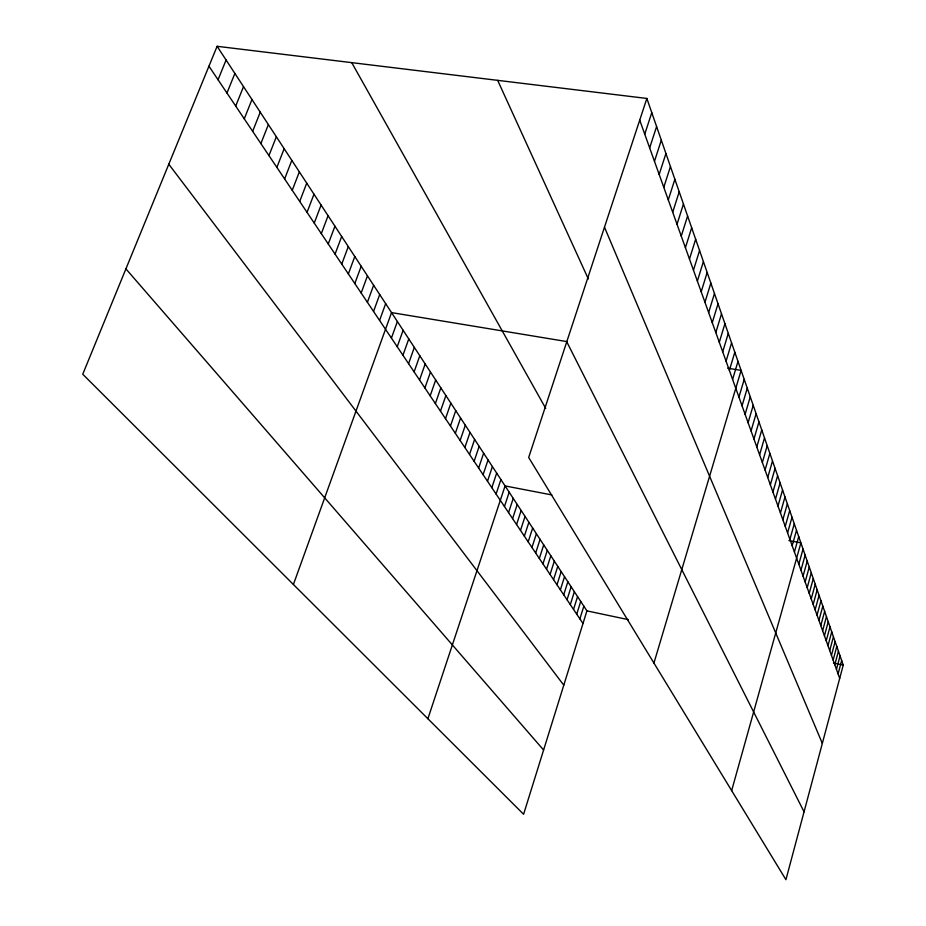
<?xml version="1.0" encoding="UTF-8"?>
<svg xmlns="http://www.w3.org/2000/svg" width="926" height="926" viewBox="0 0 926 926"><rect width="100%" height="100%" fill="white"/><g stroke="black" fill="none" stroke-linecap="round" stroke-linejoin="round"><path stroke-width="1.39" d="M646.857 98.457L843.25 665.076L785.931 879.7L528.677 457.49L646.857 98.457L217.101 46.3L82.75 374.22L523.595 814.267L586.922 610.882L217.101 46.3M833.134 660.064L836.791 646.452M834.801 664.741L838.435 651.198M836.456 669.348L840.067 655.886M838.088 673.897L841.665 660.516M826.223 640.769L829.997 626.833M827.983 645.688L831.733 631.833M829.719 650.55L833.435 636.775M831.444 655.342L835.125 641.649M820.783 625.594L824.649 611.415M822.624 630.722L826.455 616.623M824.429 635.78L828.238 621.763M813.19 604.377L817.172 589.85M815.123 609.794L819.082 595.36M817.033 615.142L820.968 600.777M818.92 620.408L822.82 606.136M807.194 587.674L811.292 572.87M809.22 593.323L813.283 578.611M811.222 598.89L815.239 584.271M800.944 570.219L805.145 555.137M803.062 576.122L807.217 561.133M805.145 581.945L809.266 567.048M731.656 790.63L800.897 542.879L788.917 540.576M798.802 564.235L803.039 549.06M789.901 539.372L794.277 523.803M792.17 545.738L796.522 530.262M794.415 551.989L798.721 536.617M782.852 519.717L787.355 503.825M785.236 526.373L789.704 510.585M787.586 532.925L792.008 517.24M777.967 506.094L782.563 489.993M780.433 512.958L784.982 496.961M772.932 492.03L777.608 475.709M775.479 499.114L780.109 482.897M765.061 470.061L769.876 453.393M767.735 477.503L772.504 460.951M770.351 484.819L775.074 468.394M759.598 454.805L764.506 437.905M762.353 462.491L767.214 445.719M753.949 439.028L758.961 421.886M756.797 446.98L761.762 429.965M748.104 422.707L753.22 405.322M751.055 430.937L756.114 413.679M742.05 405.808L747.27 388.168M745.106 414.327L750.268 396.814M653.93 663.074L741.113 370.4L727.674 368.178M738.936 397.127L744.215 379.359M729.364 370.388L734.816 352.216M732.593 379.428L737.987 361.395M726.065 361.186L731.575 342.886M719.294 342.273L724.919 323.695M722.708 351.822L728.276 333.372M712.256 322.653L718.02 303.774M715.81 332.55L721.504 313.821M708.645 312.56L714.467 293.542M701.202 291.783L707.163 272.464M704.952 302.27L710.855 283.101M697.371 281.087L703.401 261.607M689.476 259.048L695.658 239.267M579.873 618.869L583.843 606.171M693.458 270.172L699.57 250.552M570.312 604.62L574.363 591.714M685.414 247.693L691.676 227.75M573.541 609.424L577.558 596.599M576.724 614.181L580.718 601.414M563.726 594.816L567.858 581.771M681.258 236.118L687.601 216.013M567.036 599.747L571.134 586.771M672.704 212.228L679.198 191.786M556.989 584.769L561.179 571.573M560.38 589.827L564.536 576.701M677.022 224.289L683.446 204.021M668.283 199.9L674.869 179.297M550.067 574.456L554.327 561.121M553.551 579.641L557.776 566.376M663.78 187.318L670.447 166.541M542.96 563.876L547.289 550.38M546.537 569.201L550.831 555.785M535.668 553.007L540.078 539.36M659.173 174.458L665.933 153.508M539.337 558.471L543.701 544.905M528.179 541.849L532.658 528.051M654.462 161.321L661.314 140.185M531.952 547.463L536.397 533.746M520.493 530.39L525.054 516.43M649.658 147.894L656.603 126.584M524.359 536.154L528.885 522.276M512.587 518.606L517.229 504.485M516.569 524.544L521.164 510.492M644.739 134.177L651.777 112.671M504.462 506.499L509.184 492.204M508.548 512.599L513.236 498.385M496.093 494.044L500.908 479.575M427.893 718.738L505.075 485.93L551.861 494.935M487.493 481.231L492.4 466.577M491.822 487.678L496.683 473.128M483.106 474.679L488.048 459.944M474.124 461.298L479.159 446.378M478.638 468.035L483.638 453.208M469.528 454.458L474.621 439.445M460.141 440.463L465.327 425.254M464.864 447.513L470.014 432.407M455.337 433.31L460.581 418.008M445.499 418.656L450.858 403.157M450.453 426.041L455.754 410.635M440.475 411.167L445.881 395.564M430.173 395.83L435.695 380.019M435.37 403.562L440.834 387.855M424.907 387.971L430.486 372.067M419.547 379.996L425.184 363.976M408.574 363.64L414.339 347.412M414.107 371.882L419.802 355.758M402.949 355.26L408.771 338.916M397.231 346.741L403.123 330.293M293.403 584.491L391.536 312.594L566.677 341.555M391.42 338.083L397.381 321.519M379.579 320.431L385.667 303.647M373.548 311.437L379.706 294.537M367.402 302.293L373.629 285.266M361.163 292.998L367.46 275.844M354.808 283.53L361.186 266.26M348.35 273.899L354.797 256.514M341.763 264.095L348.292 246.582M335.073 254.118L341.671 236.477M328.255 243.955L334.934 226.199M321.31 233.618L328.082 215.723M314.238 223.085L321.09 205.063M307.05 212.355L313.983 194.205M299.711 201.428L306.738 183.14M292.234 190.293L299.353 171.877M284.618 178.95L291.829 160.383M276.862 167.386L284.166 148.681M268.945 155.603L276.353 136.759M260.877 143.576L268.378 124.593M252.659 131.318L260.252 112.185M244.267 118.817L251.965 99.533M235.702 106.062L243.515 86.627M226.963 93.04L234.891 73.455M218.05 79.763L226.083 60.016M586.922 610.882L628.36 619.644M833.458 663.004L843.25 665.076M125.913 268.876L543.597 750.014M168.787 164.215L563.784 685.171M208.952 66.197L582.986 623.511M351.741 62.644L545.738 408.435M566.758 341.775L804.057 811.836M497.667 80.354L588.334 278.981M604.481 227.159L822.334 743.404M639.716 120.137L839.697 678.388"/></g></svg>
